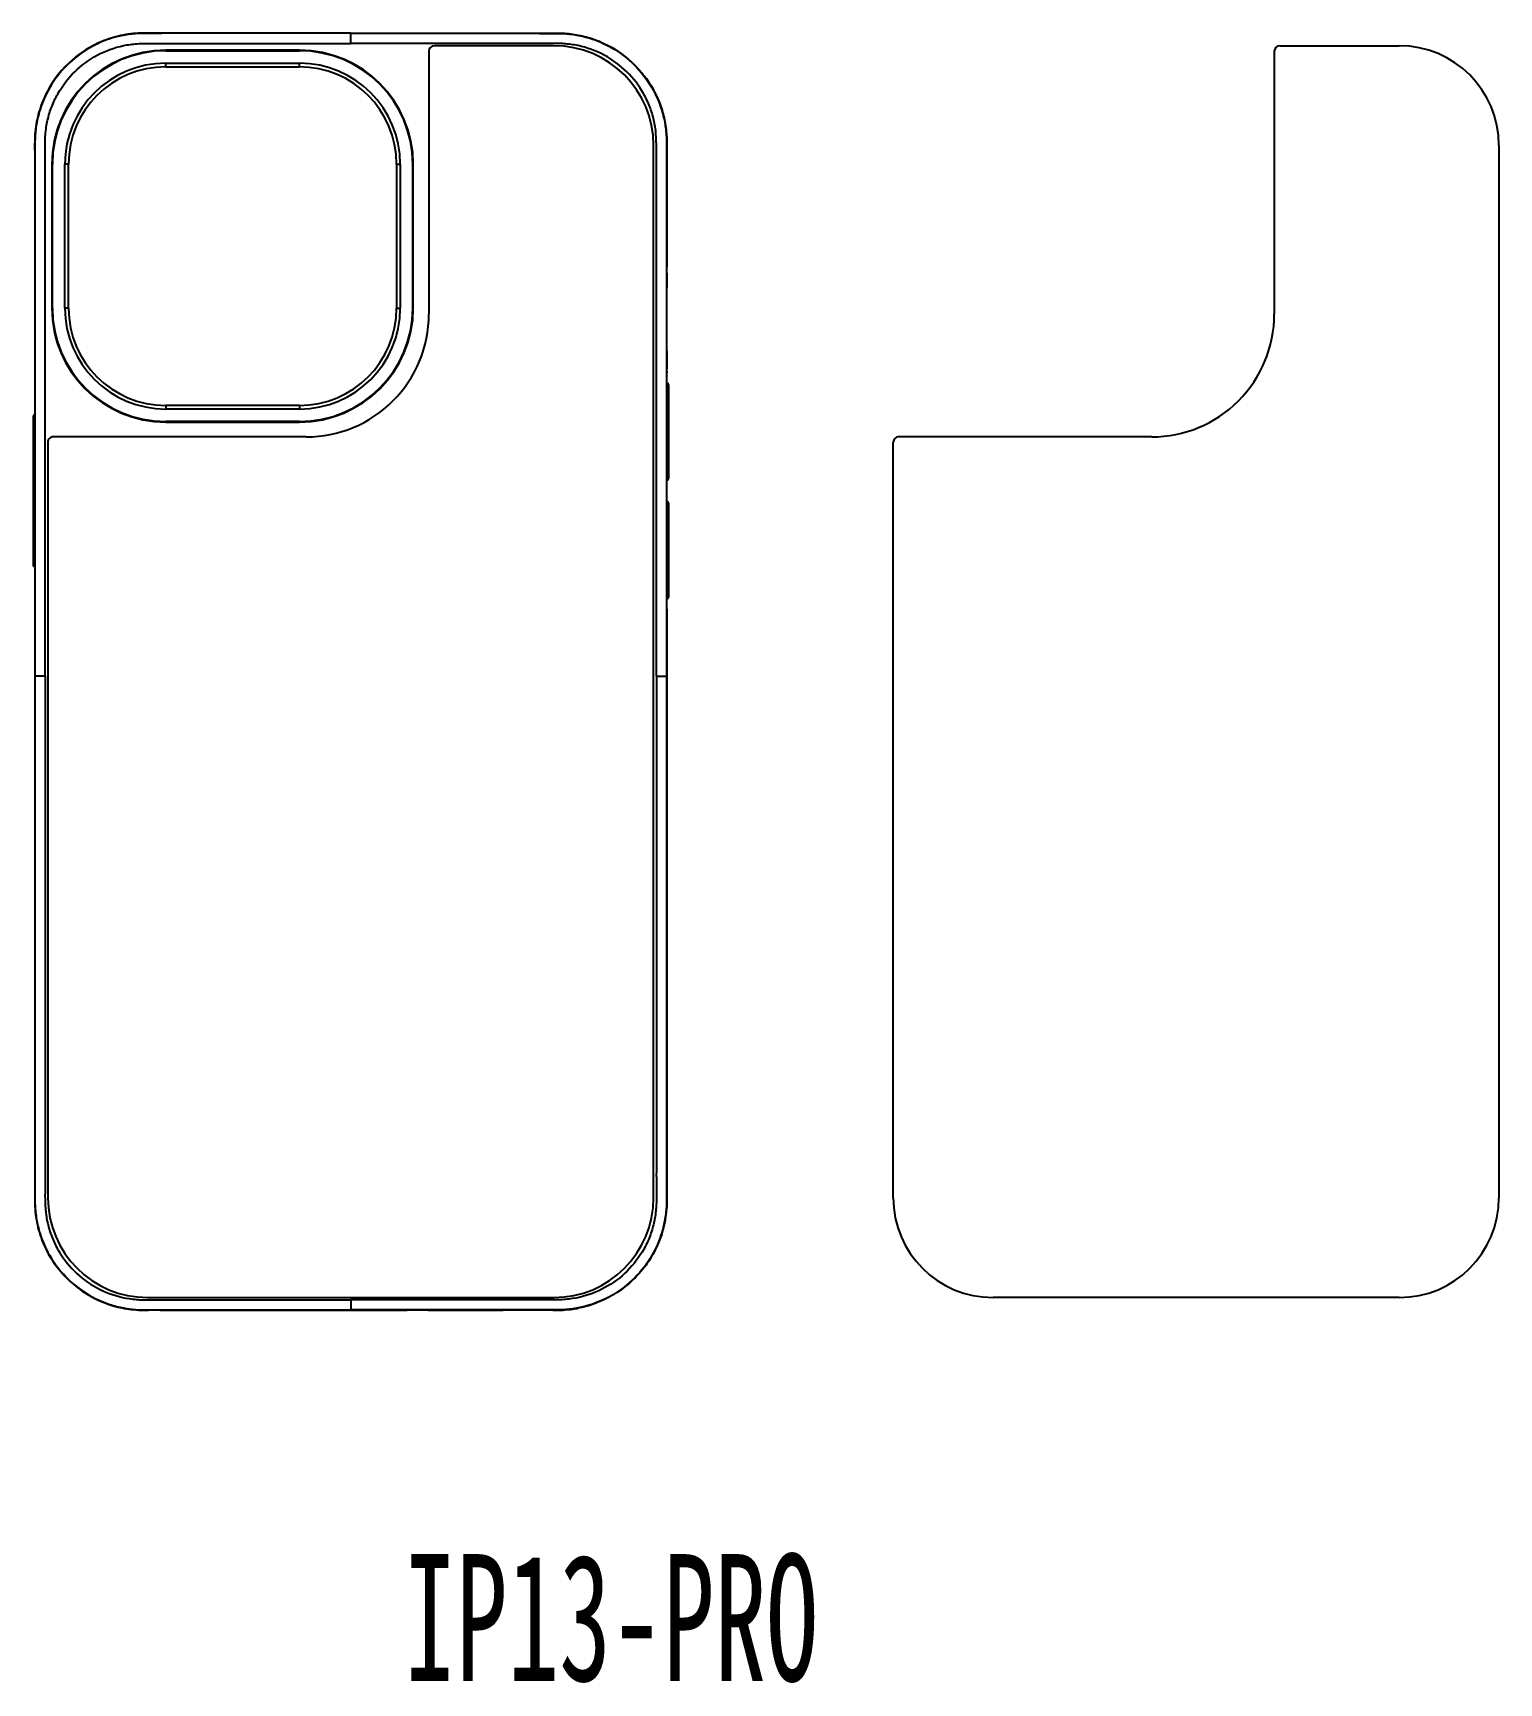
# Model space of a CAD drawing. Header units: millimetres. Extents: x 472 to 646, y 311 to 506.
import ezdxf

# ---------------------------------------------------------------- set-up
doc = ezdxf.new("R2010")
doc.units = ezdxf.units.MM
doc.header["$LTSCALE"] = 65.395
doc.layers.get('0').update_dxf_attribs({"linetype": 'CONTINUOUS'})
doc.styles.get("Standard").update_dxf_attribs({"font": 'txt', "width": 0.6})

msp = doc.modelspace()

# ---------------------------------------------------------------- linework, layer by layer
at = {"color": 7, "linetype": 'Continuous'}
for p, q in [((509.82, 504.66), (509.82, 505.89)), ((487.93, 503.8), (487.93, 503.86)), ((503.74, 503.86), (487.93, 503.86)), ((487.93, 503.8), (503.74, 503.8)), ((503.74, 503.8), (503.74, 503.86)), ((487.93, 501.89), (487.93, 502.32)), ((487.93, 502.32), (503.74, 502.32)), ((487.93, 501.89), (503.74, 501.89)), ((503.74, 501.89), (503.74, 502.32)), ((474.46, 490.39), (474.46, 473.35)), ((474.52, 490.39), (474.46, 490.39)), ((474.52, 473.35), (474.52, 490.39)), ((476, 473.35), (476, 490.39)), ((476.43, 490.39), (476, 490.39)), ((476.43, 473.35), (476.43, 490.39)), ((515.23, 490.39), (515.23, 473.35)), ((515.23, 490.39), (515.66, 490.39)), ((515.66, 490.39), (515.66, 473.35)), ((517.14, 490.39), (517.14, 473.35)), ((517.14, 490.39), (517.2, 490.39)), ((517.2, 473.35), (517.2, 490.39)), ((547.2, 478.23), (547.2, 478.23)), ((547.2, 478.1), (547.2, 478.18)), ((547.19, 477.15), (547.2, 477.85)), ((547.19, 467.42), (547.19, 477.15)), ((547.2, 477.85), (547.2, 478.1)), ((474.46, 473.35), (474.52, 473.35)), ((476.43, 473.35), (476, 473.35)), ((515.23, 473.35), (515.66, 473.35)), ((517.14, 473.35), (517.2, 473.35)), ((547.2, 466.3), (547.19, 467.42)), ((547.2, 466.02), (547.2, 466.3)), ((547.2, 465.9), (547.2, 466.02)), ((547.2, 465.88), (547.2, 465.9)), ((547.2, 465.85), (547.2, 465.85)), ((547.2, 465.85), (547.2, 465.85)), ((547.2, 465.85), (547.2, 465.77)), ((547.2, 465.77), (547.2, 465.71)), ((547.2, 465.14), (547.2, 465.71)), ((547.2, 464.79), (547.2, 465.14)), ((547.2, 464.5), (547.2, 464.79)), ((547.2, 464.39), (547.2, 464.5)), ((547.2, 463.96), (547.2, 464.39)), ((547.2, 463.49), (547.2, 463.96)), ((547.2, 463), (547.2, 463.49)), ((547.2, 462.5), (547.2, 463)), ((547.21, 463), (547.4, 463)), ((547.21, 462.5), (547.21, 463)), ((547.4, 464.29), (547.4, 463)), ((547.4, 463.42), (547.4, 464.29)), ((547.4, 463), (547.4, 463.42)), ((547.4, 454.48), (547.4, 463)), ((547.4, 463), (547.4, 454.48)), ((472.43, 461.96), (472.43, 461.38)), ((472.43, 461.38), (472.43, 460.96)), ((472.43, 460.96), (472.44, 460.45)), ((487.93, 461.85), (487.93, 461.42)), ((503.74, 461.85), (487.93, 461.85)), ((503.74, 461.42), (487.93, 461.42)), ((503.74, 461.85), (503.74, 461.42)), ((547.2, 462), (547.2, 462.5)), ((547.2, 455.48), (547.2, 462)), ((547.21, 462), (547.21, 462.5)), ((547.21, 455.48), (547.21, 462)), ((472.23, 460.51), (472.23, 459.25)), ((472.23, 460.51), (472.23, 459.63)), ((472.23, 459.63), (472.23, 459.25)), ((472.23, 459.25), (472.23, 444.22)), ((472.42, 459.25), (472.23, 459.25)), ((472.23, 459.25), (472.23, 444.22)), ((472.42, 459.25), (472.42, 458.78)), ((472.42, 458.78), (472.42, 458.3)), ((472.44, 459.25), (472.44, 458.78)), ((472.44, 458.78), (472.44, 458.3)), ((487.93, 459.95), (487.93, 459.88)), ((503.74, 459.95), (487.93, 459.95)), ((487.93, 459.88), (503.74, 459.88)), ((503.74, 459.95), (503.74, 459.88)), ((472.42, 458.3), (472.42, 445.17)), ((472.44, 458.3), (472.44, 445.17)), ((547.2, 454.98), (547.2, 455.48)), ((547.2, 448.48), (547.2, 454.98)), ((547.21, 454.98), (547.21, 455.48)), ((547.21, 454.48), (547.21, 454.98)), ((547.21, 454.48), (547.4, 454.48)), ((547.21, 453.06), (547.21, 453.61)), ((547.22, 452.99), (547.21, 453.06)), ((547.4, 454.48), (547.4, 453.19)), ((547.4, 453.19), (547.4, 454.48)), ((547.21, 449.87), (547.22, 450.47)), ((547.21, 448.98), (547.4, 448.98)), ((547.21, 448.48), (547.21, 448.98)), ((547.4, 450.27), (547.4, 448.98)), ((547.4, 448.98), (547.4, 450.27)), ((547.4, 440.46), (547.4, 448.98)), ((547.4, 448.98), (547.4, 440.46)), ((547.2, 447.98), (547.2, 448.48)), ((547.2, 441.46), (547.2, 447.98)), ((547.21, 447.98), (547.21, 448.48)), ((547.21, 441.46), (547.21, 447.98)), ((472.42, 445.17), (472.42, 444.69)), ((472.44, 445.17), (472.44, 444.69)), ((472.42, 444.22), (472.23, 444.22)), ((472.23, 444.22), (472.23, 442.96)), ((472.23, 444.22), (472.23, 443.67)), ((472.23, 443.67), (472.23, 442.96)), ((472.42, 444.69), (472.42, 444.22)), ((472.44, 443.26), (472.43, 442.83)), ((472.44, 444.69), (472.44, 444.22)), ((472.44, 444.22), (472.44, 443.73)), ((472.44, 443.73), (472.44, 443.26)), ((472.43, 442.83), (472.43, 442.75)), ((472.43, 442.75), (472.43, 442.43)), ((472.43, 442.43), (472.43, 442.08)), ((472.43, 442.08), (472.43, 441.51)), ((472.43, 441.51), (472.43, 429.81)), ((547.2, 440.96), (547.2, 441.46)), ((547.21, 440.96), (547.21, 441.46)), ((547.2, 440.46), (547.2, 440.96)), ((547.2, 438.96), (547.2, 439.32)), ((547.21, 440.46), (547.21, 440.96)), ((547.21, 440.46), (547.4, 440.46)), ((547.4, 440.46), (547.4, 439.17)), ((547.4, 440.07), (547.4, 440.46)), ((547.4, 439.17), (547.4, 440.07)), ((547.2, 438.9), (547.2, 438.96)), ((547.2, 438.57), (547.2, 438.9)), ((547.2, 438.31), (547.2, 438.57)), ((547.2, 437.75), (547.2, 438.31)), ((547.2, 437.75), (547.2, 429.81)), ((473.66, 429.81), (472.43, 429.81)), ((545.97, 429.81), (547.2, 429.81)), ((509.82, 356.07), (509.82, 354.85)), ((489.46, 354.84), (498.48, 354.84)), ((498.48, 354.84), (500.65, 354.83)), ((500.65, 354.83), (503.14, 354.83)), ((506.82, 354.85), (512.82, 354.85)), ((518.99, 354.83), (516.49, 354.83)), ((518.99, 354.83), (521.17, 354.84)), ((521.17, 354.84), (525.68, 354.84)), ((525.68, 354.84), (527.85, 354.83))]:
    msp.add_line(p, q, dxfattribs=at)
at = {"color": 6, "linetype": 'Continuous'}
for p, q in [((519.06, 503.74), (519.06, 472.63)), ((533.84, 504.39), (519.71, 504.39)), ((545.64, 368.13), (545.64, 492.59)), ((473.99, 457.48), (473.99, 368.13)), ((504.56, 458.13), (474.64, 458.13)), ((485.79, 356.33), (533.84, 356.33))]:
    msp.add_line(p, q, dxfattribs=at)
at = {"color": 2, "linetype": 'Continuous'}
for p, q in [((619.06, 503.74), (619.06, 472.63)), ((619.71, 504.39), (633.84, 504.39)), ((645.64, 492.59), (645.64, 368.13)), ((573.99, 368.13), (573.99, 457.48)), ((604.56, 458.13), (574.64, 458.13)), ((633.84, 356.33), (585.79, 356.33))]:
    msp.add_line(p, q, dxfattribs=at)
at = {"color": 7, "linetype": 'Continuous'}
for points in [[(547.2, 478.18), (547.2, 478.21), (547.2, 478.21), (547.2, 478.21)], [(547.2, 465.87), (547.2, 465.87), (547.2, 465.87), (547.2, 465.88)]]:
    msp.add_lwpolyline(points, dxfattribs=at)
for centre, radius, start, end in [((487.93, 490.39), 13.47, 90, 180), ((487.93, 490.39), 13.41, 90, 180), ((503.74, 490.39), 13.47, 0, 90), ((503.74, 490.39), 13.41, 0, 90), ((487.93, 490.39), 11.93, 90, 180), ((487.93, 490.39), 11.5, 90, 180), ((503.74, 490.39), 11.93, 0, 90), ((503.74, 490.39), 11.5, 0, 90), ((821.1, 475.81), 273.91, 179.6455, 180.0032), ((487.93, 473.35), 13.47, 180, 270), ((487.93, 473.35), 13.41, 180, 270), ((487.93, 473.35), 11.93, 180, 270), ((487.93, 473.35), 11.5, 180, 270), ((503.74, 473.35), 13.47, 270, 360), ((503.74, 473.35), 13.41, 270, 360), ((503.74, 473.35), 11.93, 270, 360), ((503.74, 473.35), 11.5, 270, 0), ((801.28, 468.22), 254.09, 179.9831, 180.3784), ((672.4, 467.36), 125.2, 180.3787, 180.5495), ((551.89, 465.98), 4.69, 181.1472, 181.277), ((547.2, 464.29), 0.2, 0.0025, 87.0001), ((472.43, 460.51), 0.2, 93.0001, 180.0007), ((26.36, 459.25), 446.08, 0, 0.1542), ((547.2, 453.19), 0.2, 273.0001, 0.0011), ((547.2, 450.27), 0.2, 0.0025, 87.0001), ((472.43, 442.96), 0.2, 180.0007, 267), ((993.23, 440.46), 446.03, 180, 180.1459), ((547.2, 439.17), 0.2, 273.0001, 0.0011), ((486.74, -105.79), 460.63, 89.9327, 90.1051), ((530.57, -1746.61), 2101.45, 89.91347, 90.07397)]:
    msp.add_arc(centre, radius, start, end, dxfattribs=at)
at = {"color": 6, "linetype": 'Continuous'}
for centre, radius, start, end in [((519.71, 503.74), 0.65, 90, 180), ((533.84, 492.59), 11.8, 0, 90), ((504.56, 472.63), 14.5, 269.991, 360), ((474.64, 457.48), 0.65, 89.991, 180), ((485.79, 368.13), 11.8, 180, 270), ((533.84, 368.13), 11.8, 270, 360)]:
    msp.add_arc(centre, radius, start, end, dxfattribs=at)
at = {"color": 2, "linetype": 'Continuous'}
for centre, radius, start, end in [((619.71, 503.74), 0.65, 90, 180), ((633.84, 492.59), 11.8, 0, 90), ((604.56, 472.63), 14.5, 269.991, 360), ((574.64, 457.48), 0.65, 89.991, 180), ((585.79, 368.13), 11.8, 180, 270), ((633.84, 368.13), 11.8, 270, 360)]:
    msp.add_arc(centre, radius, start, end, dxfattribs=at)
at = {"color": 7, "linetype": 'Continuous'}
for points, knots in [([(509.82, 505.89), (508.24, 505.89), (505.08, 505.89), (500.35, 505.89), (496.41, 505.89), (493.25, 505.89), (490.88, 505.89), (488.51, 505.89), (486.54, 505.88), (484.96, 505.9), (483.78, 505.81), (482.61, 505.61), (481.09, 505.21), (479.26, 504.44), (476.61, 502.71), (474.49, 500.27), (473.14, 497.41), (472.64, 495.49), (472.44, 493.92), (472.42, 492.74), (472.43, 491.55), (472.43, 489.97), (472.43, 488), (472.43, 484.85), (472.43, 480.9), (472.43, 476.17), (472.43, 469.85), (472.43, 465.12), (472.43, 461.96)], [0, 0, 0, 0, 0.062518, 0.125037, 0.187555, 0.218814, 0.250074, 0.281333, 0.312592, 0.328221, 0.343847, 0.359478, 0.375108, 0.406352, 0.437623, 0.499892, 0.531147, 0.562374, 0.578004, 0.593631, 0.60926, 0.62489, 0.656149, 0.687408, 0.749926, 0.812445, 0.874963, 1, 1, 1, 1]), ([(509.82, 505.86), (507.57, 505.86), (504.2, 505.86), (499.7, 505.86), (496.33, 505.86), (492.96, 505.86), (490.15, 505.86), (487.9, 505.86), (486.22, 505.85), (484.53, 505.87), (482.86, 505.65), (481.23, 505.22), (479.15, 504.36), (476.79, 502.79), (474.54, 500.25), (473.28, 497.71), (472.69, 495.54), (472.45, 493.87), (472.46, 492.19), (472.46, 490.5), (472.46, 488.82), (472.46, 486.57), (472.46, 482.63), (472.46, 477.01), (472.46, 470.27), (472.46, 463.53), (472.46, 456.78), (472.46, 450.04), (472.46, 441.05), (472.46, 434.3), (472.46, 429.81)], [0, 0, 0, 0, 0.06254, 0.09381, 0.12508, 0.15635, 0.18762, 0.203255, 0.21889, 0.234503, 0.25009, 0.265679, 0.281275, 0.312428, 0.343577, 0.374719, 0.390307, 0.405895, 0.421504, 0.437141, 0.452775, 0.46841, 0.49968, 0.56222, 0.62476, 0.6873, 0.74984, 0.81238, 0.87492, 1, 1, 1, 1]), ([(509.82, 505.89), (512.3, 505.89), (516.01, 505.89), (520.97, 505.89), (524.69, 505.89), (527.78, 505.89), (530.26, 505.89), (531.81, 505.89), (533.05, 505.89), (533.98, 505.89), (534.91, 505.89), (536.14, 505.78), (537.67, 505.48), (540.01, 504.66), (542.69, 503.02), (544.78, 500.68), (546, 498.52), (546.68, 496.78), (547.02, 495.26), (547.17, 494.03), (547.21, 493.1), (547.2, 492.17), (547.2, 490.93), (547.2, 489.39), (547.2, 487.53), (547.2, 485.05), (547.2, 481.95), (547.2, 479.47), (547.2, 478.23)], [0, 0, 0, 0, 0.125031, 0.187547, 0.250063, 0.312578, 0.343836, 0.375094, 0.390723, 0.406352, 0.42198, 0.437608, 0.468852, 0.500097, 0.562501, 0.624899, 0.656185, 0.687437, 0.71868, 0.734311, 0.749937, 0.765566, 0.781195, 0.812453, 0.843711, 0.874969, 0.937484, 1, 1, 1, 1]), ([(509.82, 505.86), (512.07, 505.86), (515.44, 505.86), (519.93, 505.86), (523.31, 505.86), (526.68, 505.86), (529.49, 505.86), (531.74, 505.86), (533.42, 505.85), (535.11, 505.87), (536.78, 505.65), (538.41, 505.21), (540.49, 504.36), (542.85, 502.79), (545.09, 500.25), (546.36, 497.71), (546.95, 495.54), (547.18, 493.87), (547.17, 492.18), (547.17, 490.5), (547.17, 488.81), (547.17, 486.57), (547.17, 482.63), (547.17, 477.01), (547.17, 470.27), (547.17, 463.52), (547.17, 456.78), (547.17, 450.04), (547.17, 441.05), (547.17, 434.3), (547.17, 429.81)], [0, 0, 0, 0, 0.06254, 0.09381, 0.12508, 0.15635, 0.18762, 0.203255, 0.218891, 0.234502, 0.25009, 0.265679, 0.281275, 0.312428, 0.343577, 0.374718, 0.390307, 0.405895, 0.421504, 0.437141, 0.452775, 0.46841, 0.49968, 0.56222, 0.62476, 0.6873, 0.74984, 0.81238, 0.87492, 1, 1, 1, 1]), ([(473.66, 429.81), (473.66, 434.22), (473.66, 440.84), (473.66, 449.67), (473.66, 456.29), (473.66, 462.92), (473.66, 469.54), (473.66, 475.06), (473.66, 479.47), (473.66, 482.78), (473.66, 485.54), (473.66, 487.75), (473.66, 489.4), (473.66, 491.06), (473.66, 492.72), (473.7, 494.37), (474.02, 496.01), (474.57, 497.58), (475.58, 499.55), (477.36, 501.71), (480.12, 503.59), (482.78, 504.47), (484.98, 504.68), (486.64, 504.67), (488.29, 504.65), (490.5, 504.66), (493.26, 504.65), (496.57, 504.66), (499.88, 504.66), (504.3, 504.66), (507.61, 504.66), (509.82, 504.66)], [0, 0, 0, 0, 0.125013, 0.187519, 0.250025, 0.312531, 0.375038, 0.437544, 0.468797, 0.50005, 0.531303, 0.54693, 0.562558, 0.578179, 0.593816, 0.609442, 0.625073, 0.640727, 0.656362, 0.687566, 0.718766, 0.749962, 0.7656, 0.781227, 0.796855, 0.812481, 0.843734, 0.874987, 0.906241, 0.937494, 1, 1, 1, 1]), ([(545.97, 429.81), (545.97, 434.22), (545.97, 440.84), (545.97, 449.67), (545.97, 456.29), (545.97, 462.92), (545.97, 469.54), (545.97, 475.06), (545.97, 479.47), (545.97, 482.78), (545.97, 485.54), (545.97, 487.75), (545.97, 489.4), (545.97, 491.06), (545.98, 492.72), (545.93, 494.37), (545.61, 496.01), (545.06, 497.58), (544.05, 499.55), (542.28, 501.71), (539.51, 503.59), (536.85, 504.47), (534.65, 504.68), (532.99, 504.67), (531.34, 504.65), (529.13, 504.66), (526.37, 504.65), (523.06, 504.66), (519.75, 504.66), (515.34, 504.66), (512.02, 504.66), (509.82, 504.66)], [0, 0, 0, 0, 0.125013, 0.187519, 0.250025, 0.312531, 0.375038, 0.437544, 0.468797, 0.50005, 0.531303, 0.54693, 0.562558, 0.578179, 0.593816, 0.609442, 0.625073, 0.640727, 0.656362, 0.687566, 0.718766, 0.749962, 0.7656, 0.781227, 0.796855, 0.812481, 0.843734, 0.874987, 0.906241, 0.937494, 1, 1, 1, 1]), ([(547.19, 477.5), (547.2, 477.59), (547.2, 477.83), (547.2, 478.06), (547.2, 478.21)], [0, 0, 0, 0, 0.372588, 1, 1, 1, 1]), ([(547.2, 478.21), (547.2, 478.22), (547.2, 478.22), (547.2, 478.23), (547.2, 478.23)], [0, 0, 0, 0, 0.742397, 1, 1, 1, 1]), ([(547.2, 465.89), (547.2, 465.91), (547.2, 466), (547.2, 466.09), (547.2, 466.16)], [0, 0, 0, 0, 0.165672, 1, 1, 1, 1]), ([(547.2, 465.85), (547.2, 465.85), (547.21, 465.86), (547.2, 465.87), (547.2, 465.88)], [0, 0, 0, 0, 0.252026, 1, 1, 1, 1]), ([(547.21, 453.61), (547.21, 453.68), (547.21, 453.97), (547.21, 454.26), (547.21, 454.48)], [0, 0, 0, 0, 0.227951, 1, 1, 1, 1]), ([(547.21, 448.98), (547.21, 449.06), (547.21, 449.36), (547.21, 449.65), (547.21, 449.87)], [0, 0, 0, 0, 0.26655, 1, 1, 1, 1]), ([(472.43, 429.81), (472.43, 426.48), (472.43, 419.82), (472.43, 409.84), (472.43, 401.51), (472.43, 394.86), (472.43, 389.86), (472.43, 384.87), (472.43, 379.88), (472.43, 375.72), (472.43, 372.81), (472.43, 371.14), (472.43, 369.89), (472.43, 368.65), (472.42, 367.4), (472.51, 366.15), (472.8, 364.51), (473.45, 362.52), (475.08, 359.61), (478.13, 356.65), (481.29, 355.38), (482.92, 355.06)], [0, 0, 0, 0, 0.125081, 0.250163, 0.375244, 0.437785, 0.500326, 0.562866, 0.625407, 0.687948, 0.719218, 0.734853, 0.750488, 0.766124, 0.781759, 0.79739, 0.813025, 0.844262, 0.875536, 0.937788, 1, 1, 1, 1]), ([(472.46, 429.81), (472.46, 425.36), (472.46, 418.68), (472.46, 409.78), (472.46, 403.11), (472.46, 396.43), (472.46, 389.76), (472.46, 384.2), (472.46, 379.75), (472.46, 376.41), (472.46, 373.63), (472.46, 371.4), (472.46, 370.01), (472.46, 368.9), (472.46, 368.07), (472.46, 367.23), (472.55, 366.12), (472.78, 364.75), (473.44, 362.63), (474.76, 360.16), (477.06, 357.7), (479.43, 356.21), (481.51, 355.42), (483.13, 355.02), (484.51, 354.87), (485.62, 354.86), (486.74, 354.87), (488.13, 354.86), (490.35, 354.87), (493.13, 354.87), (496.47, 354.87), (499.81, 354.87), (504.26, 354.87), (507.59, 354.87), (509.82, 354.87)], [0, 0, 0, 0, 0.125079, 0.187619, 0.250158, 0.312698, 0.375237, 0.437777, 0.469046, 0.500316, 0.531586, 0.547221, 0.562855, 0.570674, 0.57849, 0.586295, 0.594091, 0.609681, 0.625269, 0.656418, 0.687567, 0.718722, 0.734314, 0.749904, 0.76549, 0.773295, 0.781111, 0.796747, 0.812381, 0.843651, 0.874921, 0.906191, 0.93746, 1, 1, 1, 1]), ([(473.66, 429.81), (473.66, 425.44), (473.66, 418.88), (473.66, 410.15), (473.66, 403.59), (473.66, 397.04), (473.66, 390.49), (473.66, 385.03), (473.66, 380.66), (473.66, 377.93), (473.66, 375.75), (473.66, 374.11), (473.66, 372.47), (473.67, 370.83), (473.66, 369.19), (473.63, 367.55), (473.77, 365.92), (474.14, 364.31), (474.73, 362.78), (475.8, 360.87), (477.62, 358.78), (480.41, 356.99), (483.06, 356.2), (485.24, 356.03), (486.88, 356.07), (488.52, 356.07), (490.7, 356.06), (493.44, 356.07), (496.71, 356.06), (499.99, 356.07), (504.36, 356.07), (507.63, 356.07), (509.82, 356.07)], [0, 0, 0, 0, 0.125009, 0.187513, 0.250017, 0.312522, 0.375026, 0.43753, 0.468783, 0.500035, 0.515661, 0.531287, 0.546913, 0.562538, 0.578167, 0.593795, 0.609426, 0.625067, 0.64071, 0.656353, 0.687561, 0.718769, 0.749975, 0.765604, 0.781234, 0.796862, 0.812487, 0.843739, 0.874991, 0.906243, 0.937496, 1, 1, 1, 1]), ([(547.17, 429.81), (547.17, 425.36), (547.17, 418.68), (547.17, 409.78), (547.17, 403.11), (547.17, 396.43), (547.17, 389.76), (547.17, 384.2), (547.17, 379.75), (547.17, 376.41), (547.17, 373.63), (547.17, 371.4), (547.17, 370.01), (547.17, 368.9), (547.17, 368.07), (547.17, 367.23), (547.09, 366.13), (546.85, 364.76), (546.2, 362.63), (544.87, 360.16), (542.58, 357.71), (540.2, 356.21), (538.13, 355.42), (536.51, 355.02), (535.12, 354.87), (534.01, 354.86), (532.9, 354.87), (531.51, 354.86), (529.29, 354.87), (526.5, 354.87), (523.17, 354.87), (519.83, 354.87), (515.38, 354.87), (512.04, 354.87), (509.82, 354.87)], [0, 0, 0, 0, 0.125079, 0.187619, 0.250158, 0.312698, 0.375237, 0.437777, 0.469046, 0.500316, 0.531586, 0.547221, 0.562855, 0.570674, 0.57849, 0.586296, 0.594091, 0.609681, 0.625269, 0.656418, 0.687567, 0.718722, 0.734315, 0.749904, 0.76549, 0.773295, 0.781111, 0.796747, 0.812381, 0.843651, 0.874921, 0.906191, 0.93746, 1, 1, 1, 1]), ([(545.97, 429.81), (545.97, 425.44), (545.97, 418.88), (545.97, 410.15), (545.97, 403.59), (545.97, 397.04), (545.97, 390.49), (545.97, 385.03), (545.97, 380.66), (545.97, 377.93), (545.97, 375.75), (545.97, 374.11), (545.97, 372.47), (545.96, 370.83), (545.97, 369.19), (546, 367.55), (545.86, 365.92), (545.49, 364.31), (544.9, 362.78), (543.83, 360.87), (542.01, 358.78), (539.22, 356.99), (536.57, 356.2), (534.39, 356.03), (532.75, 356.07), (531.11, 356.07), (528.93, 356.06), (526.2, 356.07), (522.92, 356.06), (519.65, 356.07), (515.28, 356.07), (512, 356.07), (509.82, 356.07)], [0, 0, 0, 0, 0.125009, 0.187513, 0.250017, 0.312522, 0.375026, 0.43753, 0.468783, 0.500035, 0.515661, 0.531287, 0.546913, 0.562538, 0.578167, 0.593795, 0.609426, 0.625067, 0.64071, 0.656353, 0.687561, 0.718769, 0.749975, 0.765604, 0.781234, 0.796862, 0.812487, 0.843739, 0.874991, 0.906243, 0.937496, 1, 1, 1, 1]), ([(547.2, 429.81), (547.2, 426.48), (547.2, 419.82), (547.2, 409.84), (547.2, 401.51), (547.2, 394.86), (547.2, 389.86), (547.2, 384.87), (547.2, 379.88), (547.2, 375.72), (547.2, 372.81), (547.2, 371.14), (547.21, 369.89), (547.2, 368.65), (547.22, 367.4), (547.12, 366.15), (546.84, 364.51), (546.18, 362.52), (544.55, 359.61), (541.5, 356.65), (538.34, 355.38), (536.71, 355.06)], [0, 0, 0, 0, 0.125081, 0.250163, 0.375244, 0.437785, 0.500326, 0.562866, 0.625407, 0.687948, 0.719218, 0.734853, 0.750488, 0.766124, 0.781759, 0.79739, 0.813025, 0.844262, 0.875536, 0.937788, 1, 1, 1, 1]), ([(482.92, 355.06), (482.88, 355.07), (483.21, 355.02), (483.47, 354.96), (484.27, 354.87), (484.94, 354.84), (485.36, 354.83), (485.62, 354.83), (485.78, 354.83), (485.82, 354.83), (485.9, 354.83), (485.89, 354.83)], [0, 0, 0, 0, 0.039374, 0.149725, 0.501448, 0.69132, 0.853351, 0.915626, 0.961896, 0.990389, 1, 1, 1, 1]), ([(487.28, 354.83), (487.23, 354.83), (487.52, 354.84), (487.65, 354.83), (488.08, 354.84), (488.66, 354.84), (489.18, 354.84), (489.46, 354.84)], [0, 0, 0, 0, 0.076205, 0.168681, 0.293098, 0.617545, 1, 1, 1, 1]), ([(503.14, 354.83), (503.16, 354.83), (503.26, 354.83), (503.46, 354.84), (503.8, 354.84), (504.46, 354.84), (505.48, 354.85), (506.35, 354.85), (506.82, 354.85)], [0, 0, 0, 0, 0.019208, 0.076095, 0.16848, 0.292815, 0.617235, 1, 1, 1, 1]), ([(512.82, 354.85), (513.29, 354.85), (514.15, 354.85), (515.17, 354.84), (515.83, 354.84), (516.17, 354.84), (516.38, 354.83), (516.47, 354.83), (516.49, 354.83)], [0, 0, 0, 0, 0.382756, 0.707179, 0.831515, 0.923902, 0.980792, 1, 1, 1, 1]), ([(533.74, 354.83), (533.73, 354.83), (533.81, 354.83), (533.85, 354.83), (534.01, 354.83), (534.27, 354.83), (534.7, 354.84), (535.36, 354.87), (536.17, 354.96), (536.43, 355.02), (536.75, 355.07), (536.71, 355.06)], [0, 0, 0, 0, 0.009611, 0.038103, 0.084375, 0.146651, 0.308682, 0.498556, 0.850279, 0.960626, 1, 1, 1, 1])]:
    msp.add_open_spline(points, degree=3, knots=knots, dxfattribs=at)

# ---------------------------------------------------------------- texts
at = {"color": 3, "insert": (516.11, 325.98), "char_height": 15, "attachment_point": 1}
msp.add_mtext_dynamic_manual_height_columns('{\\fFangSong|b0|i0|c0|p49;IP13-PRO}', width=137.8951, gutter_width=1, heights=[0], dxfattribs=at)

doc.saveas('drawing.dxf')
